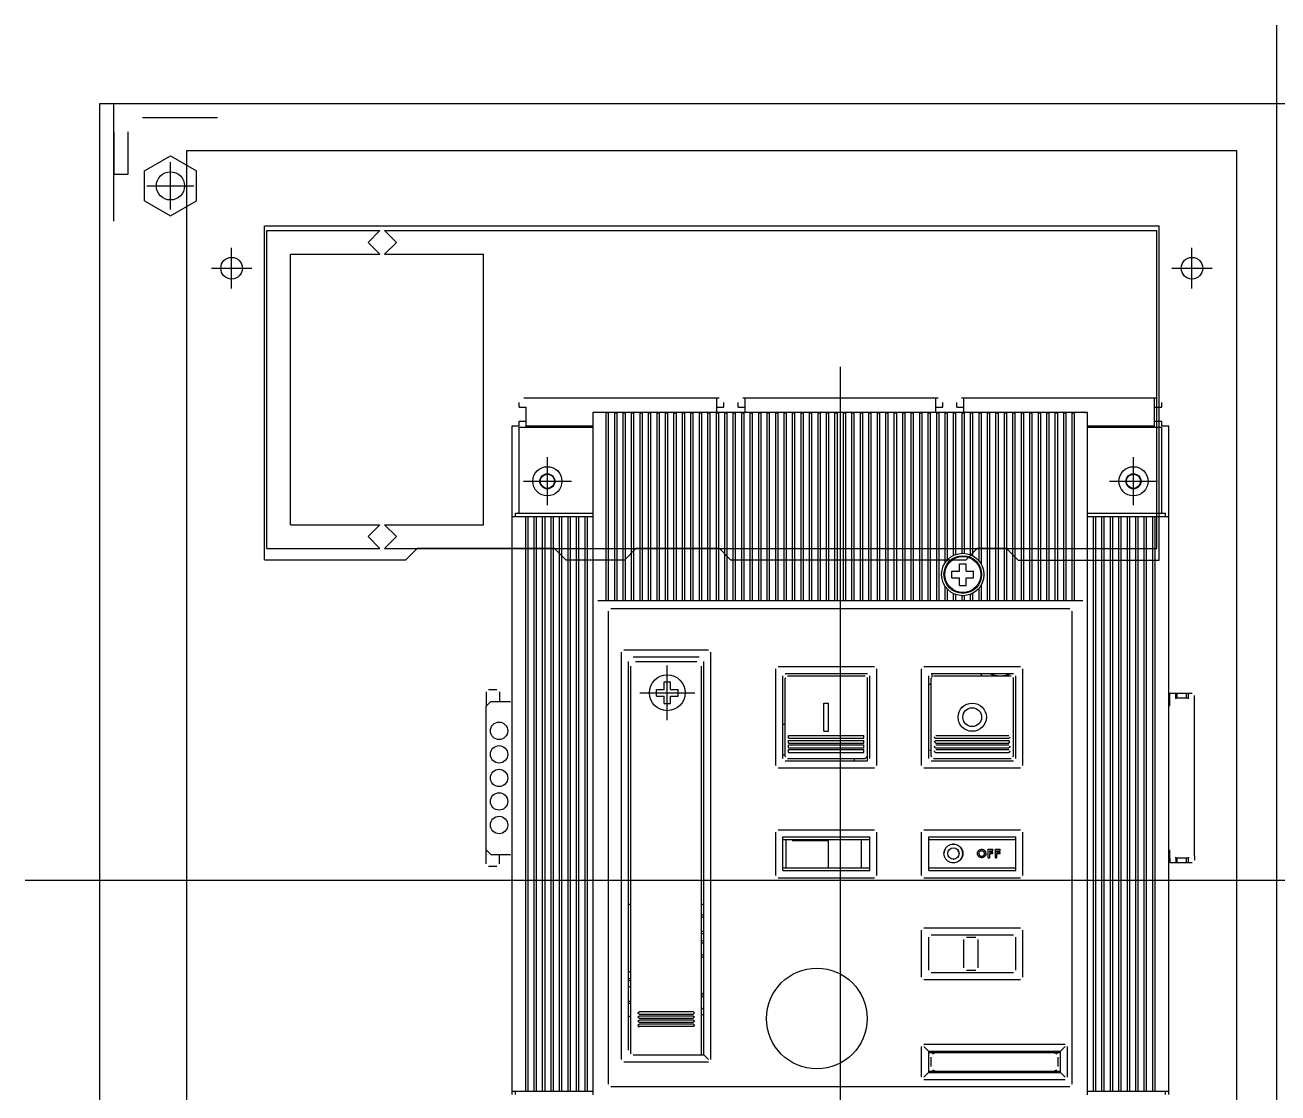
# Model space of a CAD drawing. Header units: metres. Extents: x -260 to 2001, y 2594 to 9590.
# Drawn here: x 1064.4 to 1330.6, y 4303.6 to 4530.5 of the extents above; entities that cross this region are included whole.
import ezdxf

# ---------------------------------------------------------------- set-up
doc = ezdxf.new("R2010")
doc.units = ezdxf.units.M

# ---------------------------------------------------------------- blocks, each defined once
blk = doc.blocks.new('ABB-TR_T5_3')
for p, q in [((265.89, 0), (265.89, 363.64)), ((15.89, 346.99), (18.89, 346.99)), ((15.89, 321.99), (15.89, 346.99)), ((18.89, 321.99), (18.89, 346.99)), ((18.89, 346.99), (21.89, 346.99)), ((21.89, 346.99), (24.94, 346.99)), ((24.94, 346.99), (40.89, 346.99)), ((40.89, 346.99), (490.89, 346.99)), ((24.94, 343.99), (40.89, 343.99)), ((18.94, 331.99), (18.94, 340.99)), ((21.94, 331.99), (21.94, 340.99)), ((25.39, 332.66), (30.89, 335.84)), ((30.89, 335.84), (36.39, 332.66)), ((34.38, 337), (257.38, 337)), ((34.38, 27), (34.38, 337)), ((257.38, 27), (257.38, 337)), ((30.89, 324.49), (30.89, 334.49)), ((18.94, 331.99), (21.94, 331.99)), ((25.39, 326.31), (25.39, 332.66)), ((36.39, 326.31), (36.39, 332.66)), ((25.89, 329.49), (35.89, 329.49)), ((25.39, 326.31), (30.89, 323.13)), ((30.89, 323.13), (36.39, 326.31)), ((15.89, 41.99), (15.89, 321.99)), ((50.88, 250.05), (50.88, 320.99)), ((50.88, 320.99), (240.88, 320.99)), ((51.38, 252.5), (51.38, 319.99)), ((51.38, 319.99), (75.38, 319.99)), ((72.88, 317.49), (75.38, 319.99)), ((76.38, 319.99), (78.88, 317.49)), ((76.38, 319.99), (240.38, 319.99)), ((240.38, 252.5), (240.38, 319.99)), ((240.88, 249.99), (240.88, 320.99)), ((72.88, 317.49), (75.38, 314.99)), ((76.38, 314.99), (78.88, 317.49)), ((43.88, 307.7), (43.88, 316.3)), ((56.38, 257.5), (56.38, 314.99)), ((56.38, 314.99), (75.38, 314.99)), ((76.38, 314.99), (97.38, 314.99)), ((97.38, 257.5), (97.38, 314.99)), ((247.88, 307.7), (247.88, 316.3)), ((39.58, 312), (48.18, 312)), ((243.58, 312), (252.18, 312)), ((173.2, 76.15), (173.2, 291.05)), ((104.95, 282.49), (104.95, 283.49)), ((104.95, 282.49), (105.95, 282.49)), ((105.95, 284.49), (146.95, 284.49)), ((105.95, 282.49), (106.45, 282.49)), ((106.45, 278.49), (106.45, 282.49)), ((146.95, 283.49), (146.95, 284.49)), ((146.95, 284.49), (147.45, 284.49)), ((146.95, 281.44), (146.95, 283.49)), ((146.95, 282.49), (148.45, 282.49)), ((148.45, 282.49), (148.45, 283.49)), ((151.45, 282.49), (151.45, 283.49)), ((151.45, 282.49), (152.95, 282.49)), ((152.45, 284.49), (152.95, 284.49)), ((152.95, 283.49), (152.95, 284.49)), ((152.95, 284.49), (193.45, 284.49)), ((152.95, 281.44), (152.95, 283.49)), ((172.62, 282.29), (172.62, 282.29)), ((173.78, 282.29), (173.79, 282.29)), ((193.45, 283.49), (193.45, 284.49)), ((193.45, 284.49), (193.95, 284.49)), ((193.45, 281.44), (193.45, 283.49)), ((193.45, 282.49), (194.95, 282.49)), ((194.95, 282.49), (194.95, 283.49)), ((197.95, 282.49), (197.95, 283.49)), ((197.95, 282.49), (199.45, 282.49)), ((198.95, 284.49), (199.45, 284.49)), ((199.45, 284.49), (239.95, 284.49)), ((199.45, 283.49), (199.45, 284.49)), ((199.45, 281.44), (199.45, 283.49)), ((239.95, 284.49), (240.45, 284.49)), ((239.95, 283.49), (239.95, 284.49)), ((239.95, 278.24), (239.95, 283.49)), ((239.95, 282.49), (241.45, 282.49)), ((241.45, 282.49), (241.45, 283.49)), ((104.95, 279.49), (106.45, 279.49)), ((104.95, 278.49), (104.95, 279.49)), ((120.7, 280.44), (120.7, 281.44)), ((120.7, 281.44), (121.7, 281.44)), ((120.7, 242.43), (120.7, 280.44)), ((121.7, 281.44), (123.7, 281.44)), ((123.45, 280.44), (123.45, 281.29)), ((123.45, 242.44), (123.45, 280.44)), ((123.7, 281.44), (222.7, 281.44)), ((123.7, 281.3), (123.95, 281.3)), ((123.95, 280.44), (123.95, 281.3)), ((123.95, 242.44), (123.95, 280.44)), ((125.25, 281.3), (125.75, 281.3)), ((125.25, 280.44), (125.25, 281.3)), ((125.25, 242.44), (125.25, 280.44)), ((125.75, 280.44), (125.75, 281.3)), ((125.75, 242.44), (125.75, 280.44)), ((127.05, 281.3), (127.55, 281.3)), ((127.05, 280.44), (127.05, 281.3)), ((127.05, 242.44), (127.05, 280.44)), ((127.55, 280.44), (127.55, 281.3)), ((127.55, 242.44), (127.55, 280.44)), ((128.85, 281.3), (129.35, 281.3)), ((128.85, 280.44), (128.85, 281.3)), ((128.85, 242.44), (128.85, 280.44)), ((129.35, 280.44), (129.35, 281.3)), ((129.35, 242.44), (129.35, 280.44)), ((130.65, 281.3), (131.15, 281.3)), ((130.65, 280.44), (130.65, 281.3)), ((130.65, 242.44), (130.65, 280.44)), ((131.15, 280.44), (131.15, 281.3)), ((131.15, 242.44), (131.15, 280.44)), ((132.45, 281.3), (132.95, 281.3)), ((132.45, 280.44), (132.45, 281.3)), ((132.45, 242.44), (132.45, 280.44)), ((132.95, 280.44), (132.95, 281.3)), ((132.95, 242.44), (132.95, 280.44)), ((134.25, 281.3), (134.75, 281.3)), ((134.25, 280.44), (134.25, 281.3)), ((134.25, 242.44), (134.25, 280.44)), ((134.75, 280.44), (134.75, 281.3)), ((134.75, 242.44), (134.75, 280.44)), ((136.05, 281.3), (136.55, 281.3)), ((136.05, 280.44), (136.05, 281.3)), ((136.05, 242.44), (136.05, 280.44)), ((136.55, 280.44), (136.55, 281.3)), ((136.55, 242.44), (136.55, 280.44)), ((137.85, 281.3), (138.35, 281.3)), ((137.85, 280.44), (137.85, 281.3)), ((137.85, 242.44), (137.85, 280.44)), ((138.35, 280.44), (138.35, 281.3)), ((138.35, 242.44), (138.35, 280.44)), ((139.65, 281.3), (140.15, 281.3)), ((139.65, 280.44), (139.65, 281.3)), ((139.65, 242.44), (139.65, 280.44)), ((140.15, 280.44), (140.15, 281.3)), ((140.15, 242.44), (140.15, 280.44)), ((141.45, 281.3), (141.95, 281.3)), ((141.45, 280.44), (141.45, 281.3)), ((141.45, 242.44), (141.45, 280.44)), ((141.95, 280.44), (141.95, 281.3)), ((141.95, 242.44), (141.95, 280.44)), ((143.25, 281.3), (143.75, 281.3)), ((143.25, 280.44), (143.25, 281.3)), ((143.25, 242.44), (143.25, 280.44)), ((143.75, 280.44), (143.75, 281.3)), ((143.75, 242.44), (143.75, 280.44)), ((145.05, 281.3), (145.55, 281.3)), ((145.05, 280.44), (145.05, 281.3)), ((145.05, 242.44), (145.05, 280.44)), ((145.55, 280.44), (145.55, 281.3)), ((145.55, 242.44), (145.55, 280.44)), ((146.85, 281.3), (147.35, 281.3)), ((146.85, 280.44), (146.85, 281.3)), ((146.85, 242.44), (146.85, 280.44)), ((147.35, 280.44), (147.35, 281.3)), ((147.35, 242.44), (147.35, 280.44)), ((148.65, 281.3), (149.15, 281.3)), ((148.65, 280.44), (148.65, 281.3)), ((148.65, 242.44), (148.65, 280.44)), ((149.15, 280.44), (149.15, 281.3)), ((149.15, 242.44), (149.15, 280.44)), ((150.45, 281.3), (150.95, 281.3)), ((150.45, 280.44), (150.45, 281.3)), ((150.45, 242.44), (150.45, 280.44)), ((150.95, 280.44), (150.95, 281.3)), ((150.95, 242.44), (150.95, 280.44)), ((152.25, 281.3), (152.75, 281.3)), ((152.25, 280.44), (152.25, 281.3)), ((152.25, 242.44), (152.25, 280.44)), ((152.75, 280.44), (152.75, 281.3)), ((152.75, 242.44), (152.75, 280.44)), ((154.05, 281.3), (154.55, 281.3)), ((154.05, 280.44), (154.05, 281.3)), ((154.05, 242.44), (154.05, 280.44)), ((154.55, 280.44), (154.55, 281.3)), ((154.55, 242.44), (154.55, 280.44)), ((155.85, 281.3), (156.35, 281.3)), ((155.85, 280.44), (155.85, 281.3)), ((155.85, 242.44), (155.85, 280.44)), ((156.35, 280.44), (156.35, 281.3)), ((156.35, 242.44), (156.35, 280.44)), ((157.65, 281.3), (158.15, 281.3)), ((157.65, 280.44), (157.65, 281.3)), ((157.65, 242.44), (157.65, 280.44)), ((158.15, 280.44), (158.15, 281.3)), ((158.15, 242.44), (158.15, 280.44)), ((159.45, 281.3), (159.95, 281.3)), ((159.45, 280.44), (159.45, 281.3)), ((159.45, 242.44), (159.45, 280.44)), ((159.95, 280.44), (159.95, 281.3)), ((159.95, 242.44), (159.95, 280.44)), ((161.25, 281.3), (161.75, 281.3)), ((161.25, 280.44), (161.25, 281.3)), ((161.25, 242.44), (161.25, 280.44)), ((161.75, 280.44), (161.75, 281.3)), ((161.75, 242.44), (161.75, 280.44)), ((163.05, 281.3), (163.55, 281.3)), ((163.05, 280.44), (163.05, 281.3)), ((163.05, 242.44), (163.05, 280.44)), ((163.55, 280.44), (163.55, 281.3)), ((163.55, 242.44), (163.55, 280.44)), ((164.85, 281.3), (165.35, 281.3)), ((164.85, 280.44), (164.85, 281.3)), ((164.85, 242.44), (164.85, 280.44)), ((165.35, 280.44), (165.35, 281.3)), ((165.35, 242.44), (165.35, 280.44)), ((166.65, 281.3), (167.15, 281.3)), ((166.65, 280.44), (166.65, 281.3)), ((166.65, 242.44), (166.65, 280.44)), ((167.15, 280.44), (167.15, 281.3)), ((167.15, 242.44), (167.15, 280.44)), ((168.45, 281.3), (168.95, 281.3)), ((168.45, 280.44), (168.45, 281.3)), ((168.45, 242.44), (168.45, 280.44)), ((168.95, 280.44), (168.95, 281.3)), ((168.95, 242.44), (168.95, 280.44)), ((170.25, 281.3), (170.75, 281.3)), ((170.25, 280.44), (170.25, 281.3)), ((170.25, 242.44), (170.25, 280.44)), ((170.75, 280.44), (170.75, 281.3)), ((170.75, 242.44), (170.75, 280.44)), ((172.05, 281.3), (172.55, 281.3)), ((172.05, 280.44), (172.05, 281.3)), ((172.05, 242.44), (172.05, 280.44)), ((172.55, 280.44), (172.55, 281.3)), ((172.55, 242.44), (172.55, 280.44)), ((173.85, 281.3), (174.35, 281.3)), ((173.85, 280.44), (173.85, 281.3)), ((173.85, 242.44), (173.85, 280.44)), ((174.35, 280.44), (174.35, 281.3)), ((174.35, 242.44), (174.35, 280.44)), ((175.65, 281.3), (176.15, 281.3)), ((175.65, 280.44), (175.65, 281.3)), ((175.65, 242.44), (175.65, 280.44)), ((176.15, 280.44), (176.15, 281.3)), ((176.15, 242.44), (176.15, 280.44)), ((177.45, 281.3), (177.95, 281.3)), ((177.45, 280.44), (177.45, 281.3)), ((177.45, 242.44), (177.45, 280.44)), ((177.95, 280.44), (177.95, 281.3)), ((177.95, 242.44), (177.95, 280.44)), ((179.25, 281.3), (179.75, 281.3)), ((179.25, 280.44), (179.25, 281.3)), ((179.25, 242.44), (179.25, 280.44)), ((179.75, 280.44), (179.75, 281.3)), ((179.75, 242.44), (179.75, 280.44)), ((181.05, 281.3), (181.55, 281.3)), ((181.05, 280.44), (181.05, 281.3)), ((181.05, 242.44), (181.05, 280.44)), ((181.55, 280.44), (181.55, 281.3)), ((181.55, 242.44), (181.55, 280.44)), ((182.85, 281.3), (183.35, 281.3)), ((182.85, 280.44), (182.85, 281.3)), ((182.85, 242.44), (182.85, 280.44)), ((183.35, 280.44), (183.35, 281.3)), ((183.35, 242.44), (183.35, 280.44)), ((184.65, 281.3), (185.15, 281.3)), ((184.65, 280.44), (184.65, 281.3)), ((184.65, 242.44), (184.65, 280.44)), ((185.15, 280.44), (185.15, 281.3)), ((185.15, 242.44), (185.15, 280.44)), ((186.45, 281.3), (186.95, 281.3)), ((186.45, 280.44), (186.45, 281.3)), ((186.45, 242.44), (186.45, 280.44)), ((186.95, 280.44), (186.95, 281.3)), ((186.95, 242.44), (186.95, 280.44)), ((188.25, 281.3), (188.75, 281.3)), ((188.25, 280.44), (188.25, 281.3)), ((188.25, 242.44), (188.25, 280.44)), ((188.75, 280.44), (188.75, 281.3)), ((188.75, 242.44), (188.75, 280.44)), ((190.05, 281.3), (190.55, 281.3)), ((190.05, 280.44), (190.05, 281.3)), ((190.05, 242.44), (190.05, 280.44)), ((190.55, 280.44), (190.55, 281.3)), ((190.55, 242.44), (190.55, 280.44)), ((191.85, 281.3), (192.35, 281.3)), ((191.85, 280.44), (191.85, 281.3)), ((191.85, 242.44), (191.85, 280.44)), ((192.35, 280.44), (192.35, 281.3)), ((192.35, 242.44), (192.35, 280.44)), ((193.65, 281.3), (194.15, 281.3)), ((193.65, 280.44), (193.65, 281.3)), ((193.65, 242.44), (193.65, 280.44)), ((194.15, 280.44), (194.15, 281.3)), ((194.15, 242.44), (194.15, 280.44)), ((195.45, 281.3), (195.95, 281.3)), ((195.45, 280.46), (195.45, 281.3)), ((195.45, 249.42), (195.45, 280.46)), ((195.95, 280.44), (195.95, 281.3)), ((195.95, 250.05), (195.95, 280.44)), ((197.25, 281.3), (197.75, 281.3)), ((197.25, 280.46), (197.25, 281.3)), ((197.25, 250.99), (197.25, 280.46)), ((197.75, 280.44), (197.75, 281.3)), ((197.75, 251.2), (197.75, 280.44)), ((199.05, 281.3), (199.55, 281.3)), ((199.05, 280.46), (199.05, 281.3)), ((199.05, 251.43), (199.05, 280.46)), ((199.55, 280.44), (199.55, 281.3)), ((199.55, 251.42), (199.55, 280.44)), ((200.85, 281.3), (201.35, 281.3)), ((200.85, 280.46), (200.85, 281.3)), ((200.85, 251.12), (200.85, 280.46)), ((201.35, 280.44), (201.35, 281.3)), ((201.35, 250.89), (201.35, 280.44)), ((202.65, 281.3), (203.15, 281.3)), ((202.65, 280.46), (202.65, 281.3)), ((202.65, 249.82), (202.65, 280.46)), ((203.15, 280.44), (203.15, 281.3)), ((203.15, 249.09), (203.15, 280.44)), ((204.45, 281.3), (204.95, 281.3)), ((204.45, 280.44), (204.45, 281.3)), ((204.45, 242.44), (204.45, 280.44)), ((204.95, 280.44), (204.95, 281.3)), ((204.95, 242.44), (204.95, 280.44)), ((206.25, 281.3), (206.75, 281.3)), ((206.25, 280.44), (206.25, 281.3)), ((206.25, 242.44), (206.25, 280.44)), ((206.75, 280.44), (206.75, 281.3)), ((206.75, 242.44), (206.75, 280.44)), ((208.05, 281.3), (208.55, 281.3)), ((208.05, 280.44), (208.05, 281.3)), ((208.05, 242.44), (208.05, 280.44)), ((208.55, 280.44), (208.55, 281.3)), ((208.55, 242.44), (208.55, 280.44)), ((209.85, 281.3), (210.35, 281.3)), ((209.85, 280.44), (209.85, 281.3)), ((209.85, 242.44), (209.85, 280.44)), ((210.35, 280.44), (210.35, 281.3)), ((210.35, 242.44), (210.35, 280.44)), ((211.65, 281.3), (212.15, 281.3)), ((211.65, 280.44), (211.65, 281.3)), ((211.65, 242.44), (211.65, 280.44)), ((212.15, 280.44), (212.15, 281.3)), ((212.15, 242.44), (212.15, 280.44)), ((213.45, 281.3), (213.95, 281.3)), ((213.45, 280.44), (213.45, 281.3)), ((213.45, 242.44), (213.45, 280.44)), ((213.95, 280.44), (213.95, 281.3)), ((213.95, 242.44), (213.95, 280.44)), ((215.25, 281.3), (215.75, 281.3)), ((215.25, 280.44), (215.25, 281.3)), ((215.25, 242.44), (215.25, 280.44)), ((215.75, 280.44), (215.75, 281.3)), ((215.75, 242.44), (215.75, 280.44)), ((217.05, 281.3), (217.55, 281.3)), ((217.05, 280.44), (217.05, 281.3)), ((217.05, 242.44), (217.05, 280.44)), ((217.55, 280.44), (217.55, 281.3)), ((217.55, 242.44), (217.55, 280.44)), ((218.85, 281.3), (219.35, 281.3)), ((218.85, 280.44), (218.85, 281.3)), ((218.85, 242.44), (218.85, 280.44)), ((219.35, 280.44), (219.35, 281.3)), ((219.35, 242.44), (219.35, 280.44)), ((220.65, 281.3), (221.15, 281.3)), ((220.65, 280.44), (220.65, 281.3)), ((220.65, 242.44), (220.65, 280.44)), ((221.15, 280.44), (221.15, 281.3)), ((221.15, 242.44), (221.15, 280.44)), ((222.45, 281.3), (222.7, 281.3)), ((222.45, 280.44), (222.45, 281.3)), ((222.45, 242.44), (222.45, 280.44)), ((222.7, 281.44), (224.7, 281.44)), ((222.95, 280.45), (222.95, 281.29)), ((222.95, 242.44), (222.95, 280.45)), ((224.7, 281.44), (225.2, 281.44)), ((225.2, 281.44), (225.7, 281.44)), ((225.2, 281.23), (225.2, 281.44)), ((225.7, 280.44), (225.7, 281.44)), ((225.7, 242.43), (225.7, 280.44)), ((239.95, 279.49), (241.45, 279.49)), ((241.45, 278.49), (241.45, 279.49)), ((103.45, 278.49), (104.95, 278.49)), ((103.45, 259.29), (103.45, 278.49)), ((104.95, 278.24), (105.95, 278.24)), ((104.95, 259.99), (104.95, 278.24)), ((105.95, 278.24), (120.7, 278.24)), ((106.45, 278.24), (106.45, 278.49)), ((106.45, 278.49), (120.7, 278.49)), ((106.76, 278.49), (107.45, 278.49)), ((225.7, 278.49), (239.95, 278.49)), ((225.7, 278.24), (241.45, 278.24)), ((241.45, 278.49), (242.95, 278.49)), ((241.45, 259.99), (241.45, 278.24)), ((242.95, 259.29), (242.95, 278.49)), ((110.95, 261.64), (110.95, 271.84)), ((235.45, 261.64), (235.45, 271.84)), ((105.85, 266.74), (116.05, 266.74)), ((230.35, 266.74), (240.55, 266.74)), ((103.45, 137.19), (103.45, 259.29)), ((103.45, 259.29), (106.35, 259.29)), ((104.15, 259.99), (106.45, 259.99)), ((104.15, 259.29), (104.15, 259.99)), ((106.35, 137.19), (106.35, 259.29)), ((106.35, 259.29), (106.85, 259.29)), ((106.45, 259.99), (120.7, 259.99)), ((106.85, 137.19), (106.85, 259.29)), ((106.85, 259.29), (108.15, 259.29)), ((108.15, 137.19), (108.15, 259.29)), ((108.15, 259.29), (108.65, 259.29)), ((108.65, 137.19), (108.65, 259.29)), ((108.65, 259.29), (109.95, 259.29)), ((109.95, 137.19), (109.95, 259.29)), ((109.95, 259.29), (110.45, 259.29)), ((110.45, 137.19), (110.45, 259.29)), ((110.45, 259.29), (111.75, 259.29)), ((111.75, 137.19), (111.75, 259.29)), ((111.75, 259.29), (112.25, 259.29)), ((112.25, 137.19), (112.25, 259.29)), ((112.25, 259.29), (113.55, 259.29)), ((113.55, 137.19), (113.55, 259.29)), ((113.55, 259.29), (114.05, 259.29)), ((114.05, 137.19), (114.05, 259.29)), ((114.05, 259.29), (115.35, 259.29)), ((115.35, 137.19), (115.35, 259.29)), ((115.35, 259.29), (115.85, 259.29)), ((115.85, 137.19), (115.85, 259.29)), ((115.85, 259.29), (117.15, 259.29)), ((117.15, 137.19), (117.15, 259.29)), ((117.15, 259.29), (117.65, 259.29)), ((117.65, 137.19), (117.65, 259.29)), ((117.65, 259.29), (118.95, 259.29)), ((118.95, 137.19), (118.95, 259.29)), ((118.95, 259.29), (119.45, 259.29)), ((119.45, 137.19), (119.45, 259.29)), ((119.45, 259.29), (120.7, 259.29)), ((225.7, 259.99), (242.25, 259.99)), ((225.7, 259.29), (242.95, 259.29)), ((226.95, 137.19), (226.95, 259.29)), ((227.45, 137.19), (227.45, 259.29)), ((228.75, 137.19), (228.75, 259.29)), ((229.25, 137.19), (229.25, 259.29)), ((230.55, 137.19), (230.55, 259.29)), ((231.05, 137.19), (231.05, 259.29)), ((232.35, 137.19), (232.35, 259.29)), ((232.85, 137.19), (232.85, 259.29)), ((234.15, 137.19), (234.15, 259.29)), ((234.65, 137.19), (234.65, 259.29)), ((235.95, 137.19), (235.95, 259.29)), ((236.45, 137.19), (236.45, 259.29)), ((237.75, 137.19), (237.75, 259.29)), ((238.25, 137.19), (238.25, 259.29)), ((239.55, 137.19), (239.55, 259.29)), ((240.05, 137.19), (240.05, 259.29)), ((242.25, 259.29), (242.25, 259.99)), ((242.95, 137.19), (242.95, 259.29)), ((56.38, 257.5), (75.38, 257.5)), ((72.88, 255), (75.38, 257.5)), ((76.38, 257.5), (78.88, 255)), ((76.38, 257.5), (97.38, 257.5)), ((72.88, 255), (75.38, 252.5)), ((76.38, 252.5), (78.88, 255)), ((51.38, 252.5), (75.38, 252.5)), ((76.38, 252.5), (240.38, 252.5)), ((80.88, 250.05), (83.35, 252.51)), ((83.35, 252.51), (112.42, 252.51)), ((112.42, 252.51), (114.88, 250.05)), ((127.38, 250.05), (129.85, 252.51)), ((129.85, 252.51), (147.42, 252.51)), ((147.42, 252.51), (149.88, 250.05)), ((199.89, 250.05), (202.35, 252.51)), ((202.35, 252.51), (208.42, 252.51)), ((208.42, 252.51), (210.94, 249.99)), ((50.88, 250.05), (80.88, 250.05)), ((114.88, 250.05), (127.38, 250.05)), ((149.88, 250.05), (199.89, 250.05)), ((196.9, 247.64), (198.5, 247.64)), ((196.9, 246.24), (196.9, 247.64)), ((198.5, 247.64), (198.5, 249.24)), ((198.5, 249.24), (199.9, 249.24)), ((199.9, 247.64), (199.9, 249.24)), ((199.9, 247.64), (201.5, 247.64)), ((201.5, 246.24), (201.5, 247.64)), ((210.94, 249.99), (240.88, 249.99)), ((195.2, 245.14), (195.2, 245.14)), ((196.9, 246.24), (198.5, 246.24)), ((198.5, 244.64), (198.5, 246.24)), ((199.9, 244.64), (199.9, 246.24)), ((199.9, 246.24), (201.5, 246.24)), ((120.7, 240.44), (120.7, 242.43)), ((123.45, 241.44), (123.45, 242.44)), ((123.95, 241.44), (123.95, 242.44)), ((125.25, 241.44), (125.25, 242.44)), ((125.75, 241.44), (125.75, 242.44)), ((127.05, 241.44), (127.05, 242.44)), ((127.55, 241.44), (127.55, 242.44)), ((128.85, 241.44), (128.85, 242.44)), ((129.35, 241.44), (129.35, 242.44)), ((130.65, 241.44), (130.65, 242.44)), ((131.15, 241.44), (131.15, 242.44)), ((132.45, 241.44), (132.45, 242.44)), ((132.95, 241.44), (132.95, 242.44)), ((134.25, 241.44), (134.25, 242.44)), ((134.75, 241.44), (134.75, 242.44)), ((136.05, 241.44), (136.05, 242.44)), ((136.55, 241.44), (136.55, 242.44)), ((137.85, 241.44), (137.85, 242.44)), ((138.35, 241.44), (138.35, 242.44)), ((139.65, 241.44), (139.65, 242.44)), ((140.15, 241.44), (140.15, 242.44)), ((141.45, 241.44), (141.45, 242.44)), ((141.95, 241.44), (141.95, 242.44)), ((143.25, 241.44), (143.25, 242.44)), ((143.75, 241.44), (143.75, 242.44)), ((145.05, 241.44), (145.05, 242.44)), ((145.55, 241.44), (145.55, 242.44)), ((146.85, 241.44), (146.85, 242.44)), ((147.35, 241.44), (147.35, 242.44)), ((148.65, 241.44), (148.65, 242.44)), ((149.15, 241.44), (149.15, 242.44)), ((150.45, 241.44), (150.45, 242.44)), ((150.95, 241.44), (150.95, 242.44)), ((152.25, 241.44), (152.25, 242.44)), ((152.75, 241.44), (152.75, 242.44)), ((154.05, 241.44), (154.05, 242.44)), ((154.55, 241.44), (154.55, 242.44)), ((155.85, 241.44), (155.85, 242.44)), ((156.35, 241.44), (156.35, 242.44)), ((157.65, 241.44), (157.65, 242.44)), ((158.15, 241.44), (158.15, 242.44)), ((159.45, 241.44), (159.45, 242.44)), ((159.95, 241.44), (159.95, 242.44)), ((161.25, 241.44), (161.25, 242.44)), ((161.75, 241.44), (161.75, 242.44)), ((163.05, 241.44), (163.05, 242.44)), ((163.55, 241.44), (163.55, 242.44)), ((164.85, 241.44), (164.85, 242.44)), ((165.35, 241.44), (165.35, 242.44)), ((166.65, 241.44), (166.65, 242.44)), ((167.15, 241.44), (167.15, 242.44)), ((168.45, 241.44), (168.45, 242.44)), ((168.95, 241.44), (168.95, 242.44)), ((170.25, 241.44), (170.25, 242.44)), ((170.75, 241.44), (170.75, 242.44)), ((172.05, 241.44), (172.05, 242.44)), ((172.55, 241.44), (172.55, 242.44)), ((173.85, 241.44), (173.85, 242.44)), ((174.35, 241.44), (174.35, 242.44)), ((175.65, 241.44), (175.65, 242.44)), ((176.15, 241.44), (176.15, 242.44)), ((177.45, 241.44), (177.45, 242.44)), ((177.95, 241.44), (177.95, 242.44)), ((179.25, 241.44), (179.25, 242.44)), ((179.75, 241.44), (179.75, 242.44)), ((181.05, 241.44), (181.05, 242.44)), ((181.55, 241.44), (181.55, 242.44)), ((182.85, 241.44), (182.85, 242.44)), ((183.35, 241.44), (183.35, 242.44)), ((184.65, 241.44), (184.65, 242.44)), ((185.15, 241.44), (185.15, 242.44)), ((186.45, 241.44), (186.45, 242.44)), ((186.95, 241.44), (186.95, 242.44)), ((188.25, 241.44), (188.25, 242.44)), ((188.75, 241.44), (188.75, 242.44)), ((190.05, 241.44), (190.05, 242.44)), ((190.55, 241.44), (190.55, 242.44)), ((191.85, 241.44), (191.85, 242.44)), ((192.35, 241.44), (192.35, 242.44)), ((193.65, 241.44), (193.65, 242.44)), ((194.15, 241.44), (194.15, 242.44)), ((195.45, 242.44), (195.45, 244.45)), ((195.45, 241.44), (195.45, 242.44)), ((195.95, 242.44), (195.95, 243.82)), ((195.95, 241.44), (195.95, 242.44)), ((197.25, 242.44), (197.25, 242.88)), ((197.25, 241.44), (197.25, 242.44)), ((197.75, 242.44), (197.75, 242.68)), ((197.75, 241.44), (197.75, 242.44)), ((198.5, 244.64), (199.9, 244.64)), ((199.05, 241.44), (199.05, 242.44)), ((199.55, 241.44), (199.55, 242.44)), ((200.85, 242.44), (200.85, 242.75)), ((200.85, 241.44), (200.85, 242.44)), ((201.35, 242.44), (201.35, 242.98)), ((201.35, 241.44), (201.35, 242.44)), ((202.65, 242.44), (202.65, 244.05)), ((202.65, 241.44), (202.65, 242.44)), ((203.15, 242.44), (203.15, 244.78)), ((203.15, 241.44), (203.15, 242.44)), ((204.45, 241.44), (204.45, 242.44)), ((204.95, 241.44), (204.95, 242.44)), ((206.25, 241.44), (206.25, 242.44)), ((206.75, 241.44), (206.75, 242.44)), ((208.05, 241.44), (208.05, 242.44)), ((208.55, 241.44), (208.55, 242.44)), ((209.85, 241.44), (209.85, 242.44)), ((210.35, 241.44), (210.35, 242.44)), ((211.65, 241.44), (211.65, 242.44)), ((212.15, 241.44), (212.15, 242.44)), ((213.45, 241.44), (213.45, 242.44)), ((213.95, 241.44), (213.95, 242.44)), ((215.25, 241.44), (215.25, 242.44)), ((215.75, 241.44), (215.75, 242.44)), ((217.05, 241.44), (217.05, 242.44)), ((217.55, 241.44), (217.55, 242.44)), ((218.85, 241.44), (218.85, 242.44)), ((219.35, 241.44), (219.35, 242.44)), ((220.65, 241.44), (220.65, 242.44)), ((221.15, 241.44), (221.15, 242.44)), ((222.45, 241.44), (222.45, 242.44)), ((222.95, 241.44), (222.95, 242.44)), ((225.7, 240.44), (225.7, 242.43)), ((120.7, 137.44), (120.7, 240.44)), ((121.7, 241.44), (123.7, 241.44)), ((123.7, 241.44), (222.7, 241.44)), ((124.45, 239.69), (221.95, 239.69)), ((222.7, 241.44), (224.7, 241.44)), ((225.7, 137.44), (225.7, 240.44)), ((123.95, 138.69), (123.95, 239.19)), ((222.45, 138.69), (222.45, 239.19)), ((126.7, 143.94), (126.7, 230.44)), ((127.2, 230.94), (145.2, 230.94)), ((129.2, 229.44), (143.2, 229.44)), ((145.7, 143.94), (145.7, 230.44)), ((128.2, 145.94), (128.2, 228.44)), ((128.7, 188.37), (128.7, 227.44)), ((129.7, 228.44), (142.7, 228.44)), ((136.43, 216.02), (136.43, 227.64)), ((143.7, 188.37), (143.7, 227.44)), ((144.2, 144.94), (144.2, 228.44)), ((159.45, 206.39), (159.45, 226.89)), ((159.95, 227.39), (180.45, 227.39)), ((180.95, 206.39), (180.95, 226.89)), ((190.45, 206.39), (190.45, 226.89)), ((190.95, 227.39), (211.45, 227.39)), ((211.95, 206.39), (211.95, 226.89)), ((135.73, 222.53), (135.73, 224.13)), ((135.73, 224.13), (137.13, 224.13)), ((137.13, 222.53), (137.13, 224.13)), ((160.95, 207.89), (160.95, 225.39)), ((161.45, 225.89), (178.95, 225.89)), ((161.45, 224.8), (161.6, 225.05)), ((161.45, 224.16), (161.45, 224.89)), ((161.45, 209.11), (161.45, 224.16)), ((161.95, 225.39), (178.45, 225.39)), ((178.8, 225.05), (178.95, 224.89)), ((178.95, 224.16), (178.95, 224.89)), ((178.95, 209.11), (178.95, 224.16)), ((179.45, 207.89), (179.45, 225.39)), ((191.95, 207.89), (191.95, 225.39)), ((191.95, 223.64), (192.22, 223.64)), ((192.22, 223.64), (192.45, 223.64)), ((192.45, 225.89), (209.95, 225.89)), ((192.45, 224.8), (192.6, 225.05)), ((192.45, 224.16), (192.45, 224.89)), ((192.45, 209.11), (192.45, 224.16)), ((192.7, 225.14), (192.7, 225.89)), ((192.95, 225.39), (209.45, 225.39)), ((202.98, 225.89), (203.27, 225.39)), ((204.97, 225.89), (205.96, 225.39)), ((205.38, 225.89), (206.02, 225.56)), ((206.02, 225.56), (207.12, 225.39)), ((207.28, 225.39), (208.38, 225.56)), ((208.38, 225.56), (209.02, 225.89)), ((208.44, 225.39), (209.43, 225.89)), ((209.8, 225.05), (209.95, 224.89)), ((209.95, 224.16), (209.95, 224.89)), ((209.95, 209.11), (209.95, 224.16)), ((210.45, 207.89), (210.45, 225.39)), ((97.95, 221.99), (97.95, 218.99)), ((98.45, 222.49), (100.25, 222.49)), ((100.75, 221.99), (100.75, 219.99)), ((130.62, 221.83), (142.25, 221.83)), ((134.13, 221.13), (134.13, 222.53)), ((134.13, 222.53), (135.73, 222.53)), ((134.13, 221.13), (135.73, 221.13)), ((135.73, 219.53), (135.73, 221.13)), ((137.13, 222.53), (138.73, 222.53)), ((137.13, 221.13), (138.73, 221.13)), ((137.13, 219.53), (137.13, 221.13)), ((138.73, 221.13), (138.73, 222.53)), ((243.15, 221.74), (244.45, 221.74)), ((243.15, 220.76), (243.15, 221.74)), ((244.45, 220.74), (244.45, 221.74)), ((244.45, 221.74), (244.7, 221.74)), ((244.7, 221.74), (246.7, 221.74)), ((244.7, 220.74), (244.7, 221.74)), ((246.7, 221.74), (247.15, 221.74)), ((246.7, 220.74), (246.7, 221.74)), ((247.15, 220.76), (247.15, 221.74)), ((247.15, 221.74), (247.95, 221.74)), ((248.45, 220.31), (248.45, 221.24)), ((97.95, 218.99), (98.95, 219.99)), ((97.95, 188.49), (97.95, 218.99)), ((98.95, 219.99), (100.75, 219.99)), ((100.75, 219.99), (103.15, 219.99)), ((103.45, 217.24), (103.45, 219.69)), ((135.73, 219.53), (137.13, 219.53)), ((169.7, 213.64), (169.7, 219.64)), ((169.7, 219.64), (170.7, 219.64)), ((170.7, 213.64), (170.7, 219.64)), ((200.2, 219.3), (200.2, 219.3)), ((242.95, 219.99), (243.15, 220.19)), ((242.95, 219.09), (243.15, 219.09)), ((243.15, 220.57), (243.15, 220.76)), ((243.15, 220.19), (243.15, 220.57)), ((243.15, 219.09), (243.15, 220.19)), ((244.45, 220.61), (244.45, 220.74)), ((244.45, 220.74), (247.15, 220.74)), ((244.45, 220.61), (244.45, 220.55)), ((247.15, 220.57), (247.15, 220.76)), ((247.15, 220.57), (247.15, 220.74)), ((248.3, 220.61), (248.33, 220.56)), ((248.33, 220.56), (248.45, 220.31)), ((248.45, 187.16), (248.45, 220.31)), ((103.45, 190.24), (103.45, 217.24)), ((160.95, 215.14), (161.45, 215.14)), ((169.7, 213.64), (170.7, 213.64)), ((162.2, 212.15), (162.2, 212.74)), ((162.2, 212.74), (178.2, 212.74)), ((162.2, 212.15), (178.2, 212.15)), ((162.2, 211.15), (162.2, 211.72)), ((162.2, 211.72), (178.2, 211.72)), ((162.2, 211.15), (178.2, 211.15)), ((162.2, 210.16), (162.2, 210.74)), ((162.2, 210.74), (178.2, 210.74)), ((178.2, 212.15), (178.2, 212.74)), ((178.2, 211.15), (178.2, 211.72)), ((178.2, 210.16), (178.2, 210.74)), ((193.2, 212.39), (193.2, 212.49)), ((193.2, 211.44), (193.45, 211.72)), ((193.2, 211.39), (193.2, 211.44)), ((193.2, 211.39), (193.45, 211.15)), ((193.2, 210.39), (193.2, 210.49)), ((193.45, 212.74), (208.95, 212.74)), ((193.45, 212.15), (208.95, 212.15)), ((193.45, 211.72), (208.95, 211.72)), ((193.45, 211.15), (208.95, 211.15)), ((193.45, 210.74), (208.95, 210.74)), ((208.95, 211.72), (209.2, 211.48)), ((208.95, 211.15), (209.2, 211.44)), ((209.2, 212.43), (209.2, 212.49)), ((209.2, 211.44), (209.2, 211.48)), ((209.2, 210.39), (209.2, 210.49)), ((160.95, 208.64), (161.45, 208.64)), ((161.45, 208.39), (161.45, 209.11)), ((161.45, 208.39), (161.6, 208.22)), ((161.95, 207.89), (178.45, 207.89)), ((162.2, 210.16), (178.2, 210.16)), ((162.2, 209.16), (162.2, 209.74)), ((162.2, 209.74), (178.2, 209.74)), ((162.2, 209.16), (178.2, 209.16)), ((176.2, 207.39), (176.2, 207.89)), ((178.2, 209.16), (178.2, 209.74)), ((178.45, 207.89), (178.71, 208.14)), ((178.8, 208.22), (178.95, 208.47)), ((178.82, 208.26), (178.95, 208.38)), ((178.95, 208.39), (178.95, 209.11)), ((178.95, 207.47), (178.95, 208.38)), ((192.22, 209.64), (192.45, 209.64)), ((192.45, 208.39), (192.45, 209.11)), ((192.45, 208.39), (192.6, 208.22)), ((192.95, 207.89), (209.45, 207.89)), ((193.2, 209.35), (193.2, 209.49)), ((193.45, 210.16), (208.95, 210.16)), ((193.45, 209.74), (208.95, 209.74)), ((193.45, 209.16), (208.95, 209.16)), ((209.2, 209.35), (209.2, 209.49)), ((209.8, 208.22), (209.95, 208.47)), ((209.95, 208.39), (209.95, 209.11)), ((159.95, 205.89), (180.45, 205.89)), ((161.45, 207.39), (178.95, 207.39)), ((178.95, 207.39), (178.95, 207.47)), ((190.95, 205.89), (211.45, 205.89)), ((192.45, 207.39), (209.95, 207.39)), ((192.7, 207.39), (192.7, 207.45)), ((159.45, 183.04), (159.45, 192.24)), ((159.95, 192.74), (180.45, 192.74)), ((180.95, 183.04), (180.95, 192.24)), ((190.45, 183.04), (190.45, 192.24)), ((190.95, 192.74), (211.45, 192.74)), ((211.95, 183.04), (211.95, 192.24)), ((103.45, 187.79), (103.45, 190.24)), ((160.95, 191.21), (179.45, 191.21)), ((160.95, 184.06), (160.95, 191.21)), ((160.95, 190.64), (179.45, 190.64)), ((161.7, 184.64), (161.7, 190.64)), ((162.95, 190.45), (170.7, 190.45)), ((163.2, 190.45), (163.2, 190.64)), ((170.7, 184.64), (170.7, 190.64)), ((177.7, 184.64), (177.7, 190.64)), ((179.45, 184.06), (179.45, 191.21)), ((191.95, 191.21), (210.45, 191.21)), ((191.95, 184.06), (191.95, 191.21)), ((191.95, 190.64), (210.45, 190.64)), ((210.45, 184.06), (210.45, 191.21)), ((97.95, 188.49), (98.95, 187.49)), ((97.95, 185.49), (97.95, 188.48)), ((98.95, 187.49), (100.75, 187.49)), ((100.75, 187.49), (103.15, 187.49)), ((100.75, 185.49), (100.75, 187.49)), ((128.7, 166.67), (128.7, 188.37)), ((143.7, 166.67), (143.7, 188.37)), ((204.61, 186.78), (204.61, 188.58)), ((204.61, 188.58), (205.61, 188.58)), ((204.61, 188.58), (205.61, 188.58)), ((204.61, 186.78), (204.91, 186.78)), ((204.91, 188.28), (205.61, 188.28)), ((204.91, 187.98), (204.91, 188.28)), ((204.91, 187.98), (204.91, 187.98)), ((204.91, 187.98), (205.61, 187.98)), ((204.91, 187.98), (205.61, 187.98)), ((204.91, 187.68), (205.61, 187.68)), ((204.91, 186.78), (204.91, 187.68)), ((205.1, 188.58), (205.1, 188.58)), ((205.1, 187.98), (205.1, 187.98)), ((205.61, 188.28), (205.61, 188.58)), ((205.61, 187.68), (205.61, 187.98)), ((206.11, 188.58), (207.11, 188.58)), ((206.11, 188.58), (207.11, 188.58)), ((206.11, 186.78), (206.11, 188.58)), ((206.11, 186.78), (206.41, 186.78)), ((206.4, 188.58), (206.4, 188.58)), ((206.41, 187.98), (206.41, 188.28)), ((206.41, 188.28), (207.11, 188.28)), ((206.41, 187.98), (207.11, 187.98)), ((206.41, 187.98), (207.11, 187.98)), ((206.41, 187.98), (206.41, 187.98)), ((206.41, 186.78), (206.41, 187.68)), ((206.41, 187.68), (207.11, 187.68)), ((207.11, 188.28), (207.11, 188.58)), ((207.11, 187.68), (207.11, 187.98)), ((242.95, 188.39), (243.15, 188.39)), ((242.95, 187.49), (243.15, 187.29)), ((243.15, 187.49), (243.15, 188.39)), ((243.15, 186.9), (243.15, 187.49)), ((243.15, 186.71), (243.15, 186.9)), ((243.15, 186.71), (243.15, 185.74)), ((244.45, 186.74), (244.45, 186.9)), ((244.45, 186.71), (244.45, 186.9)), ((244.45, 186.74), (247.15, 186.74)), ((244.45, 186.71), (244.45, 185.74)), ((244.7, 185.74), (244.7, 186.74)), ((246.7, 185.74), (246.7, 186.74)), ((247.15, 186.92), (247.15, 186.86)), ((247.15, 186.86), (247.15, 186.74)), ((247.15, 185.74), (247.15, 186.74)), ((248.45, 187.16), (248.45, 186.24)), ((98.45, 184.99), (100.25, 184.99)), ((160.95, 184.64), (179.45, 184.64)), ((160.95, 184.06), (179.45, 184.06)), ((191.95, 184.64), (210.45, 184.64)), ((191.95, 184.06), (210.45, 184.06)), ((243.15, 185.74), (244.45, 185.74)), ((244.45, 185.74), (244.7, 185.74)), ((244.7, 185.74), (246.7, 185.74)), ((246.7, 185.74), (247.15, 185.74)), ((247.15, 185.74), (247.95, 185.74)), ((0, 181.99), (529.63, 181.99)), ((93.98, 181.99), (255.96, 181.99)), ((159.95, 182.54), (180.45, 182.54)), ((190.95, 182.54), (211.45, 182.54)), ((128.2, 176.94), (128.7, 176.94)), ((143.7, 176.94), (144.2, 176.94)), ((143.7, 174.69), (144.2, 174.69)), ((143.7, 174.19), (144.2, 174.19)), ((143.7, 171.19), (144.2, 171.19)), ((143.7, 170.69), (144.2, 170.69)), ((190.45, 161.39), (190.45, 171.39)), ((190.95, 171.89), (211.45, 171.89)), ((192.45, 170.39), (209.95, 170.39)), ((211.95, 161.39), (211.95, 171.39)), ((143.7, 169.19), (144.2, 169.19)), ((143.7, 168.69), (144.2, 168.69)), ((191.95, 162.89), (191.95, 169.89)), ((199.45, 163.39), (199.45, 169.39)), ((199.95, 169.89), (201.95, 169.89)), ((202.45, 163.39), (202.45, 169.39)), ((210.45, 162.89), (210.45, 169.89)), ((128.7, 157.16), (128.7, 166.67)), ((143.7, 157.16), (143.7, 166.67)), ((143.7, 166.19), (144.2, 166.19)), ((143.7, 165.69), (144.2, 165.69)), ((128.2, 162.64), (128.7, 162.64)), ((192.45, 162.39), (209.95, 162.39)), ((199.95, 162.89), (201.95, 162.89)), ((128.2, 161.14), (128.7, 161.14)), ((128.2, 160.68), (128.7, 160.68)), ((190.95, 160.89), (211.45, 160.89)), ((128.2, 159.47), (128.7, 159.47)), ((128.7, 150.46), (128.7, 157.16)), ((143.7, 150.46), (143.7, 157.16)), ((128.2, 156.31), (128.7, 156.31)), ((128.2, 155.92), (128.7, 155.92)), ((128.2, 153.17), (128.7, 153.17)), ((130.2, 153.83), (130.49, 154.1)), ((130.2, 153.83), (130.49, 153.58)), ((130.2, 152.96), (130.49, 153.23)), ((130.2, 152.96), (130.49, 152.71)), ((130.2, 152.1), (130.49, 152.36)), ((130.2, 152.1), (130.49, 151.85)), ((130.49, 154.1), (141.91, 154.1)), ((130.49, 153.58), (141.91, 153.58)), ((130.49, 153.23), (141.91, 153.23)), ((130.49, 152.71), (141.91, 152.71)), ((130.49, 152.36), (141.91, 152.36)), ((130.49, 151.85), (141.91, 151.85)), ((141.91, 154.1), (142.2, 153.85)), ((141.91, 153.58), (142.2, 153.85)), ((141.91, 153.23), (142.2, 152.98)), ((141.91, 152.71), (142.2, 152.98)), ((141.91, 152.36), (142.2, 152.11)), ((141.91, 151.85), (142.2, 152.11)), ((143.7, 153.52), (144.2, 153.52)), ((128.7, 145.14), (128.7, 150.46)), ((130.2, 151.23), (130.49, 151.5)), ((130.2, 151.23), (130.49, 150.97)), ((130.2, 150.96), (130.49, 150.96)), ((130.49, 151.5), (141.91, 151.5)), ((130.49, 150.98), (141.91, 150.98)), ((141.91, 151.5), (142.2, 151.22)), ((142.2, 150.98), (142.2, 151.22)), ((143.7, 144.94), (143.7, 150.46)), ((190.45, 140.19), (190.45, 146.69)), ((190.95, 147.19), (220.95, 147.19)), ((221.45, 140.19), (221.45, 146.69)), ((129.2, 144.94), (144.2, 144.94)), ((143.7, 145.23), (143.7, 145.24)), ((191.95, 141.19), (191.95, 145.69)), ((191.95, 145.69), (219.95, 145.69)), ((191.95, 145.44), (193.45, 145.44)), ((192.45, 142.44), (192.45, 144.44)), ((192.74, 145.14), (193.38, 145.43)), ((193.38, 145.43), (193.45, 145.44)), ((193.45, 145.44), (194.45, 145.44)), ((194.45, 145.44), (217.45, 145.44)), ((196.95, 145.44), (196.95, 145.69)), ((200.95, 145.44), (200.95, 145.69)), ((202.35, 145.44), (202.35, 145.69)), ((209.35, 145.44), (209.35, 145.69)), ((210.73, 145.44), (210.77, 145.69)), ((210.92, 145.44), (210.96, 145.69)), ((212.4, 145.44), (212.4, 145.69)), ((214.45, 145.44), (214.45, 145.69)), ((217.45, 145.44), (218.45, 145.44)), ((218.45, 145.44), (218.45, 145.69)), ((218.45, 145.64), (218.48, 145.44)), ((218.45, 145.44), (218.52, 145.43)), ((218.45, 145.44), (219.95, 145.44)), ((218.52, 145.43), (219.16, 145.14)), ((218.63, 145.69), (218.67, 145.44)), ((218.7, 145.44), (218.7, 145.69)), ((219.45, 142.44), (219.45, 144.44)), ((219.95, 141.19), (219.95, 145.69)), ((127.2, 143.44), (145.2, 143.44)), ((191.95, 141.44), (193.45, 141.44)), ((191.95, 141.19), (219.95, 141.19)), ((192.74, 141.73), (193.38, 141.44)), ((193.38, 141.44), (193.45, 141.44)), ((193.45, 141.44), (194.45, 141.44)), ((194.45, 141.44), (217.45, 141.44)), ((207.14, 141.19), (207.48, 141.44)), ((213.45, 141.43), (213.46, 141.44)), ((214.62, 141.44), (214.7, 141.42)), ((214.7, 141.42), (214.78, 141.44)), ((215.94, 141.44), (215.94, 141.43)), ((217.45, 141.44), (218.45, 141.44)), ((218.45, 141.44), (218.52, 141.44)), ((218.45, 141.44), (219.95, 141.44)), ((218.52, 141.44), (219.16, 141.73)), ((190.95, 139.69), (220.95, 139.69)), ((103.45, 137.19), (106.35, 137.19)), ((103.45, 136.49), (103.45, 137.19)), ((104.15, 136.49), (104.15, 137.19)), ((106.35, 137.19), (106.85, 137.19)), ((106.85, 137.19), (108.15, 137.19)), ((108.15, 137.19), (108.65, 137.19)), ((108.65, 137.19), (109.95, 137.19)), ((109.95, 137.19), (110.45, 137.19)), ((110.45, 137.19), (111.75, 137.19)), ((111.75, 137.19), (112.25, 137.19)), ((112.25, 137.19), (113.55, 137.19)), ((113.55, 137.19), (114.05, 137.19)), ((114.05, 137.19), (115.35, 137.19)), ((115.35, 137.19), (115.85, 137.19)), ((115.85, 137.19), (117.15, 137.19)), ((117.15, 137.19), (117.65, 137.19)), ((117.65, 137.19), (118.95, 137.19)), ((118.95, 137.19), (119.45, 137.19)), ((119.45, 137.19), (120.7, 137.19)), ((120.7, 136.49), (120.7, 137.99)), ((120.7, 136.44), (120.7, 137.44)), ((124.45, 138.19), (221.95, 138.19)), ((225.7, 136.49), (225.7, 137.99)), ((225.7, 136.44), (225.7, 137.44)), ((225.7, 137.19), (226.95, 137.19)), ((226.95, 137.19), (227.45, 137.19)), ((227.45, 137.19), (228.75, 137.19)), ((228.75, 137.19), (229.25, 137.19)), ((229.25, 137.19), (230.55, 137.19)), ((230.55, 137.19), (231.05, 137.19)), ((231.05, 137.19), (232.35, 137.19)), ((232.35, 137.19), (232.85, 137.19)), ((232.85, 137.19), (234.15, 137.19)), ((234.15, 137.19), (234.65, 137.19)), ((234.65, 137.19), (235.95, 137.19)), ((235.95, 137.19), (236.45, 137.19)), ((236.45, 137.19), (237.75, 137.19)), ((237.75, 137.19), (238.25, 137.19)), ((238.25, 137.19), (239.55, 137.19)), ((239.55, 137.19), (240.05, 137.19)), ((240.05, 137.19), (242.95, 137.19)), ((242.25, 136.49), (242.25, 137.19)), ((242.95, 136.49), (242.95, 137.19))]:
    blk.add_line(p, q)
for points in [[(224.8, 281.43), (224.7, 281.44)], [(193.2, 212.39), (193.22, 212.29), (193.27, 212.22), (193.35, 212.16), (193.45, 212.15)], [(193.2, 210.39), (193.22, 210.3), (193.27, 210.23), (193.35, 210.18), (193.45, 210.16)], [(209.2, 212.39), (209.18, 212.29), (209.13, 212.22), (209.05, 212.16), (208.95, 212.15)], [(209.2, 210.39), (209.18, 210.3), (209.13, 210.23), (209.05, 210.18), (208.95, 210.16)], [(193.21, 209.34), (193.24, 209.27), (193.29, 209.21), (193.37, 209.17), (193.45, 209.16)], [(209.19, 209.34), (209.16, 209.27), (209.11, 209.21), (209.03, 209.17), (208.95, 209.16)], [(197.2, 185.68), (196.89, 185.71), (196.58, 185.78), (196.29, 185.9), (196.02, 186.06), (195.79, 186.27), (195.58, 186.51), (195.42, 186.77), (195.3, 187.06), (195.22, 187.37), (195.2, 187.68), (195.22, 188), (195.3, 188.3), (195.42, 188.59), (195.58, 188.86), (195.79, 189.1), (196.02, 189.3), (196.29, 189.46), (196.58, 189.58), (196.89, 189.66), (197.2, 189.68)], [(195.78, 189.09), (195.53, 188.79), (195.35, 188.44), (195.24, 188.07), (195.2, 187.68)], [(197.2, 189.68), (197.05, 189.68)], [(197.2, 189.68), (197.51, 189.66), (197.82, 189.58), (198.11, 189.46), (198.38, 189.3), (198.61, 189.1), (198.82, 188.86), (198.98, 188.59), (199.1, 188.3), (199.18, 188), (199.2, 187.68), (199.18, 187.37), (199.1, 187.06), (198.98, 186.77), (198.82, 186.51), (198.61, 186.27), (198.38, 186.06), (198.11, 185.9), (197.82, 185.78), (197.51, 185.71), (197.2, 185.68)], [(197.36, 189.68), (197.2, 189.68)], [(198.61, 186.27), (198.86, 186.57), (199.05, 186.91), (199.16, 187.29), (199.2, 187.68), (199.16, 188.07), (199.05, 188.44), (198.87, 188.79), (198.62, 189.09)], [(197.15, 186.48), (197.2, 186.48)], [(197.2, 186.48), (197.35, 186.49)], [(198.35, 188.01), (198.24, 188.28)], [(202.3, 187.68), (202.31, 187.82), (202.34, 187.95), (202.39, 188.08), (202.46, 188.2), (202.55, 188.3), (202.65, 188.39), (202.76, 188.47), (202.88, 188.52), (203.02, 188.56), (203.15, 188.58), (203.29, 188.58), (203.44, 188.55), (203.57, 188.5), (203.7, 188.43), (203.82, 188.34), (203.92, 188.23), (204, 188.11), (204.05, 187.97), (204.09, 187.83), (204.1, 187.68)], [(202.3, 187.7), (202.3, 187.68)], [(204.1, 187.68), (204.06, 187.42), (203.95, 187.19), (203.77, 186.99), (203.55, 186.85), (203.3, 186.79), (203.15, 186.78), (203, 186.81), (202.86, 186.85), (202.72, 186.92), (202.6, 187.01), (202.5, 187.12), (202.41, 187.25), (202.35, 187.38), (202.31, 187.53), (202.3, 187.68)], [(202.6, 187.68), (202.61, 187.56), (202.65, 187.45), (202.7, 187.35), (202.78, 187.26), (202.87, 187.18), (202.97, 187.13), (203.08, 187.09), (203.2, 187.08), (203.32, 187.09), (203.43, 187.13), (203.53, 187.18), (203.63, 187.26), (203.7, 187.35), (203.76, 187.45), (203.79, 187.56), (203.8, 187.68)], [(204.1, 187.68), (204.1, 187.69)], [(143.7, 158.19), (143.74, 157.97), (143.78, 157.87), (143.85, 157.78), (143.92, 157.71), (144.01, 157.66), (144.1, 157.62), (144.2, 157.61)], [(144.2, 157.12), (144.04, 157.15), (143.9, 157.21), (143.79, 157.32), (143.72, 157.44), (143.7, 157.58)], [(143.7, 154.95), (143.74, 154.84), (143.85, 154.75), (144.01, 154.69), (144.2, 154.66)], [(141.91, 150.98), (142.02, 151), (142.11, 151.05), (142.17, 151.12), (142.2, 151.21)], [(190.95, 146.69), (191.93, 145.7), (191.95, 145.69)], [(220.95, 146.69), (219.97, 145.7), (219.95, 145.69)], [(144.2, 144.94), (145.2, 143.94)], [(190.95, 140.19), (191.93, 141.17), (191.95, 141.19)], [(220.95, 140.19), (219.97, 141.17), (219.95, 141.19)]]:
    blk.add_lwpolyline(points)
for points in [[(202.6, 187.68), (202.6, 187.68)], [(203.8, 187.68), (203.8, 187.68)]]:
    blk.add_lwpolyline(points, close=True)
for centre, radius in [((30.89, 329.49), 3), ((43.88, 312), 2.3), ((247.88, 312), 2.3), ((110.95, 266.74), 3.1), ((235.45, 266.74), 3.1), ((110.95, 266.74), 1.6), ((110.95, 266.74), 1.5), ((235.45, 266.74), 1.6), ((235.45, 266.74), 1.5), ((199.2, 246.94), 4.5), ((199.2, 246.94), 4), ((199.2, 246.94), 3.81), ((136.43, 221.83), 3.81), ((201.2, 216.64), 3), ((201.2, 216.64), 2), ((100.7, 213.74), 1.85), ((100.7, 208.74), 1.85), ((100.7, 203.74), 1.85), ((100.7, 198.74), 1.85), ((100.7, 193.74), 1.85), ((197.2, 187.68), 1.2), ((203.2, 187.68), 0.6), ((168.2, 152.64), 10.7)]:
    blk.add_circle(centre, radius)

msp = doc.modelspace()

# ---------------------------------------------------------------- block references
msp.add_blockref('ABB-TR_T5_3', (1064.44, 4166.81))

doc.saveas('drawing.dxf')
